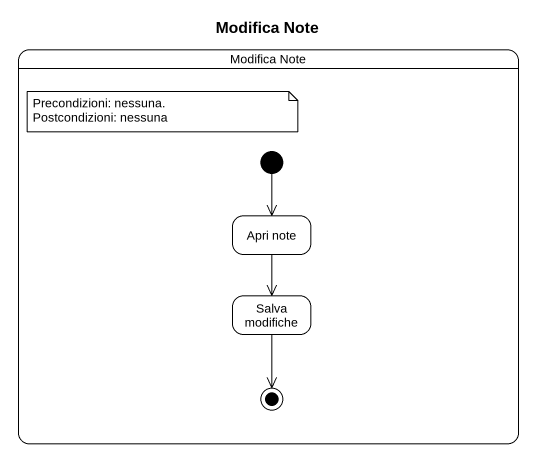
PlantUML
@startuml
title Modifica Note
hide empty description
state "Modifica Note" as Modifica_Note {
  state "Apri note" as Apri_note
  state "Salva modifiche" as Salva_modifiche
  [*] --> Apri_note
  Salva_modifiche --> [*]
}
Apri_note --> Salva_modifiche
note as N1
  Precondizioni: nessuna.
  Postcondizioni: nessuna
end note
@enduml
